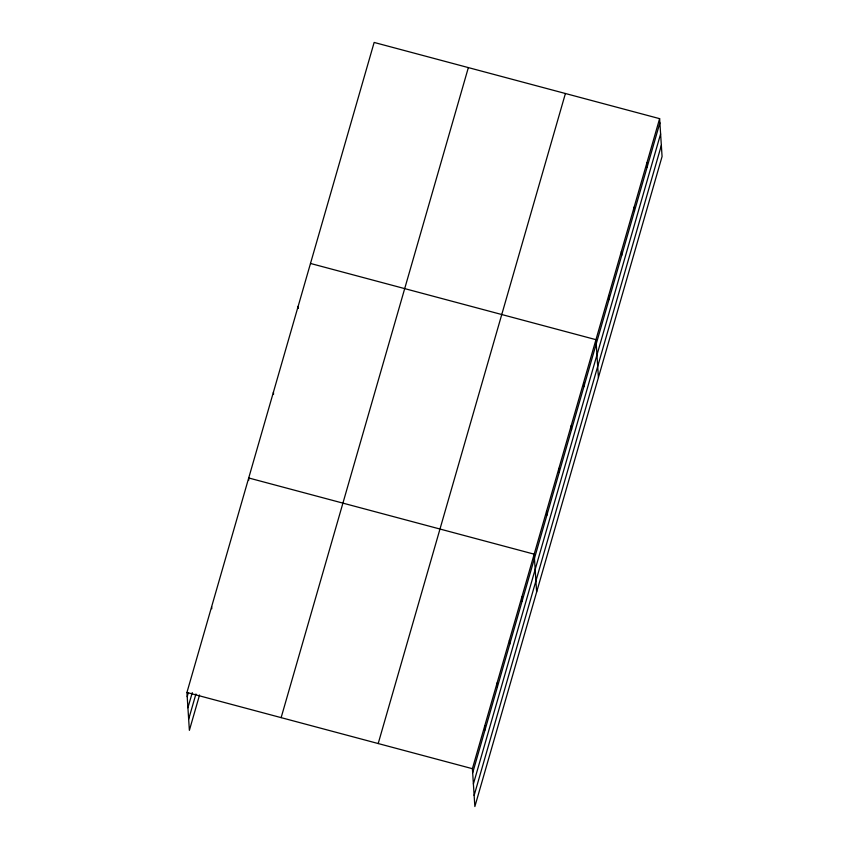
<?xml version="1.0" encoding="UTF-8"?>
<svg xmlns="http://www.w3.org/2000/svg" width="849" height="849" viewBox="0 0 849 849"><rect width="100%" height="100%" fill="white"/><g stroke="black" fill="none" stroke-linecap="round" stroke-linejoin="round"><path stroke-width="1.27" d="M199.547 695.013L189.38 730.342L186.929 692.487L374.144 42.45L659.62 118.658L662.071 156.513L474.856 806.55L472.405 768.695L659.62 118.658M187.194 696.636L188.287 692.848M187.916 707.758L192.277 692.614M188.658 719.22L195.928 693.983M281.136 717.638L468.351 67.602M378.198 743.554L565.413 93.507M472.67 772.845L659.896 122.808M473.392 783.967L660.607 133.93M474.135 795.428L661.35 145.391M310.49 263.466L595.966 339.674L598.418 377.518M186.929 692.487L472.405 768.695M646.896 162.859L647.161 167.009M634.161 207.06L634.426 211.21M621.436 251.272L621.701 255.411M608.701 295.473L608.966 299.623M583.613 382.581L583.879 386.719M571.26 425.476L571.526 429.626M558.897 468.383L559.173 472.532M546.544 511.289L546.809 515.428M536.632 592.04L534.191 554.185L248.715 477.976L248.842 480.046M521.827 597.091L522.103 601.241M509.474 639.987L509.74 644.136M497.121 682.893L497.387 687.043M484.758 725.799L485.034 729.949M298.137 306.362L298.275 308.442M273.42 392.174L273.558 394.244M211.645 606.685L211.772 608.754"/></g></svg>
